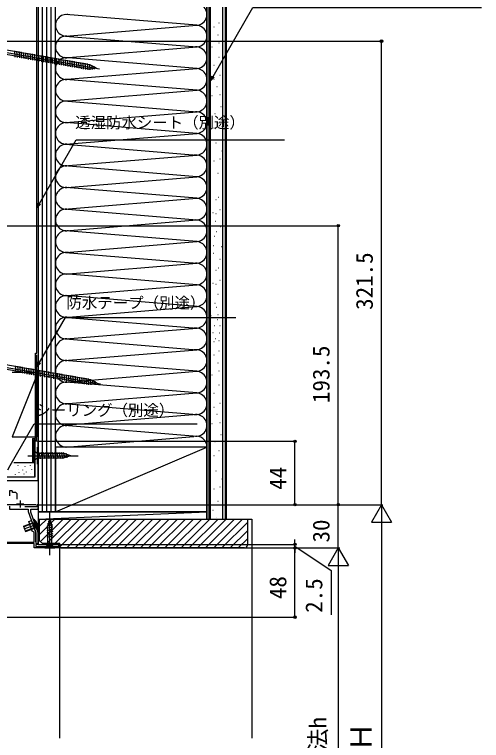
# Model space of a CAD drawing. Units: millimetres, scale not verified. Extents: x -700 to 700, y -1043 to 1038.
# Drawn here: x -159 to 164, y 233 to 736 of the extents above; entities that cross this region are included whole.
import ezdxf
from ezdxf.enums import TextEntityAlignment as Align

# ---------------------------------------------------------------- set-up
doc = ezdxf.new("R2010")
doc.units = ezdxf.units.MM
doc.header["$LTSCALE"] = 6
for name, color, linetype in [('0-2_YKK_11', 7, 'Continuous'), ('0-4_YKK_12', 2, 'Continuous'), ('0-5_YKK_13', 4, 'Continuous'), ('0-7_YKK_D', 6, 'Continuous'), ('0-9_YSS_K', 3, 'Continuous'), ('0-A_YSS_KE', 3, 'Continuous')]:
    doc.layers.add(name, color=color, linetype=linetype)
doc.styles.add('ＭＳ ゴシック', font='')
doc.styles.get('ＭＳ ゴシック').set_extended_font_data('MS Gothic')

msp = doc.modelspace()

# ---------------------------------------------------------------- linework, layer by layer
at = {"layer": '0-2_YKK_11'}
for p, q in [((-157.555, 400.252), (-157.555, 403.403)), ((-155.505, 399.503), (-155.505, 394.503)), ((-158.005, 397.003), (-153.005, 397.003))]:
    msp.add_line(p, q, dxfattribs=at)
for points in [[(-169.005, 407.103), (-166.705, 407.103), (-166.705, 409.103), (-170.305, 409.103), (-170.305, 413.203), (-143.005, 413.203), (-143.005, 424.203), (-143.305, 424.503), (-143.505, 424.703), (-143.505, 436.303), (-143.305, 436.503), (-143.005, 436.803), (-143.005, 440.503), (-145.305, 440.503), (-145.305, 415.503)], [(-145.305, 415.503), (-287.732, 415.503), (-345.005, 413.503), (-345.005, 388.503), (-343.605, 388.503), (-343.605, 398.503), (-333.805, 398.503), (-333.805, 365.203)], [(-159.155, 405.003), (-160.805, 405.003), (-160.805, 405.545), (-160.925, 405.728), (-161.105, 406.003), (-162.805, 406.003), (-162.805, 402.603)], [(-162.805, 395.503), (-162.805, 393.503), (-150.005, 393.503), (-150.005, 391.803), (-144.605, 376.967), (-144.605, 369.503), (-143.005, 369.503), (-143.005, 376.956), (-148.205, 391.243), (-148.205, 393.503), (-143.005, 393.503), (-143.005, 396.503), (-144.005, 396.503), (-144.005, 395.003), (-152.232, 395.003)], [(-182.505, 370.503), (-145.905, 370.503), (-145.905, 377.485), (-147.124, 378.053), (-149.587, 384.819), (-147.707, 385.503), (-144.905, 377.803), (-144.905, 371.161), (-144.785, 370.978), (-144.605, 370.703), (-144.605, 369.503), (-143.005, 369.503), (-143.005, 368.803), (-144.605, 368.803), (-144.605, 367.503), (-128.805, 367.503), (-128.805, 369.003), (-128.005, 369.003), (-128.005, 366.503), (-145.905, 366.503), (-145.905, 369.503), (-183.505, 369.503)]]:
    msp.add_lwpolyline(points, dxfattribs=at)
msp.add_arc((-159.155, 403.403), 1.6, 0.00001, 89.99999, dxfattribs=at)
at = {"layer": '0-4_YKK_12'}
for p, q in [((-143.005, 440.503), (-145.305, 440.503)), ((-145.305, 416.003), (-145.305, 440.503)), ((-143.005, 440.503), (-143.005, 369.003)), ((-143.005, 369.003), (-128.005, 369.003)), ((-128.005, 234.503), (-128.005, 369.003))]:
    msp.add_line(p, q, dxfattribs=at)
at = {"layer": '0-5_YKK_13'}
for p, q in [((-181.705, 713.145), (-100.524, 698.83)), ((-107.141, 701.52), (-166.157, 711.926)), ((-158.917, 706.994), (-159.296, 711.326)), ((-157.388, 706.725), (-157.767, 711.056)), ((-155.859, 706.455), (-156.238, 710.787)), ((-154.329, 706.185), (-154.708, 710.517)), ((-152.8, 705.916), (-153.179, 710.247)), ((-151.271, 705.646), (-151.65, 709.978)), ((-149.741, 705.376), (-150.12, 709.708)), ((-148.212, 705.107), (-148.591, 709.438)), ((-146.683, 704.837), (-147.062, 709.169)), ((-145.153, 704.567), (-145.532, 708.899)), ((-143.624, 704.298), (-144.003, 708.629)), ((-142.095, 704.028), (-142.474, 708.36)), ((-140.565, 703.758), (-140.944, 708.09)), ((-139.036, 703.489), (-139.415, 707.82)), ((-137.507, 703.219), (-137.886, 707.551)), ((-135.977, 702.949), (-136.356, 707.281)), ((-134.448, 702.68), (-134.827, 707.011)), ((-132.919, 702.41), (-133.298, 706.742)), ((-131.39, 702.14), (-131.768, 706.472)), ((-129.86, 701.871), (-130.239, 706.202)), ((-128.331, 701.601), (-128.71, 705.933)), ((-126.802, 701.331), (-127.181, 705.663)), ((-125.272, 701.062), (-125.651, 705.393)), ((-123.743, 700.792), (-124.122, 705.124)), ((-122.214, 700.522), (-122.593, 704.854)), ((-120.684, 700.253), (-121.063, 704.584)), ((-119.155, 699.983), (-119.534, 704.315)), ((-117.626, 699.713), (-118.005, 704.045)), ((-116.096, 699.444), (-116.475, 703.775)), ((-114.567, 699.174), (-114.946, 703.506)), ((-113.038, 698.904), (-113.417, 703.236)), ((-111.508, 698.635), (-111.887, 702.966)), ((-109.979, 698.365), (-110.358, 702.697)), ((-108.45, 698.095), (-108.829, 702.427)), ((-106.944, 698.093), (-107.299, 702.157)), ((-102.674, 699.209), (-107.141, 701.52)), ((-105.455, 698.289), (-105.729, 701.42)), ((-103.967, 698.485), (-104.152, 700.599)), ((-102.674, 699.209), (-107.662, 698.566)), ((-181.07, 494.641), (-99.888, 480.326)), ((-106.505, 483.016), (-165.522, 493.422)), ((-158.282, 488.49), (-158.661, 492.822)), ((-156.753, 488.221), (-157.132, 492.552)), ((-155.223, 487.951), (-155.602, 492.283)), ((-153.694, 487.681), (-154.073, 492.013)), ((-152.165, 487.412), (-152.544, 491.743)), ((-150.635, 487.142), (-151.014, 491.474)), ((-149.106, 486.872), (-149.485, 491.204)), ((-147.577, 486.603), (-147.956, 490.934)), ((-146.047, 486.333), (-146.426, 490.665)), ((-144.518, 486.063), (-144.897, 490.395)), ((-142.989, 485.794), (-143.368, 490.125)), ((-141.459, 485.524), (-141.838, 489.856)), ((-139.93, 485.254), (-140.309, 489.586)), ((-138.401, 484.985), (-138.78, 489.316)), ((-136.872, 484.715), (-137.25, 489.047)), ((-135.342, 484.445), (-135.721, 488.777)), ((-133.813, 484.176), (-134.192, 488.507)), ((-132.284, 483.906), (-132.663, 488.238)), ((-130.754, 483.636), (-131.133, 487.968)), ((-129.225, 483.367), (-129.604, 487.698)), ((-127.696, 483.097), (-128.075, 487.429)), ((-126.166, 482.827), (-126.545, 487.159)), ((-124.637, 482.558), (-125.016, 486.889)), ((-123.108, 482.288), (-123.487, 486.62)), ((-121.578, 482.018), (-121.957, 486.35)), ((-120.049, 481.749), (-120.428, 486.08)), ((-118.52, 481.479), (-118.899, 485.811)), ((-116.99, 481.209), (-117.369, 485.541)), ((-115.461, 480.94), (-115.84, 485.271)), ((-113.932, 480.67), (-114.311, 485.002)), ((-112.402, 480.4), (-112.781, 484.732)), ((-110.873, 480.131), (-111.252, 484.462)), ((-109.344, 479.861), (-109.723, 484.193)), ((-107.814, 479.591), (-108.193, 483.923)), ((-106.308, 479.589), (-106.664, 483.653)), ((-102.039, 480.705), (-107.026, 480.062)), ((-102.039, 480.705), (-106.505, 483.016)), ((-104.82, 479.785), (-105.094, 482.916)), ((-103.331, 479.981), (-103.516, 482.095)), ((-145.305, 433.603), (-145.305, 427.403)), ((-145.305, 433.603), (-143.755, 432.053)), ((-150.305, 430.503), (-115.305, 430.503)), ((-145.305, 427.403), (-143.755, 428.953)), ((-125.221, 432.053), (-143.755, 432.053)), ((-143.755, 432.053), (-143.755, 428.953)), ((-143.755, 428.953), (-125.221, 428.953)), ((-141.328, 428.403), (-142.454, 432.603)), ((-139.775, 428.403), (-140.901, 432.603)), ((-138.222, 428.403), (-139.348, 432.603)), ((-136.67, 428.403), (-137.795, 432.603)), ((-135.117, 428.403), (-136.242, 432.603)), ((-133.564, 428.403), (-134.689, 432.603)), ((-132.011, 428.403), (-133.136, 432.603)), ((-130.458, 428.403), (-131.583, 432.603)), ((-128.905, 428.403), (-130.03, 432.603)), ((-127.352, 428.403), (-128.477, 432.603)), ((-125.799, 428.403), (-126.924, 432.603)), ((-124.316, 428.662), (-125.372, 432.603)), ((-120.305, 430.503), (-125.221, 432.053)), ((-120.305, 430.503), (-125.221, 428.953)), ((-122.884, 429.113), (-123.697, 432.149)), ((-135.005, 361.503), (-135.005, 391.503)), ((-153.209, 381.603), (-146.632, 383.998)), ((-146.502, 383.641), (-153.08, 381.247)), ((-142.729, 383.29), (-153.008, 379.548)), ((-146.632, 383.998), (-145.854, 384.005)), ((-145.264, 380.239), (-146.632, 383.998)), ((-146.502, 383.641), (-145.763, 384.028)), ((-146.376, 386.219), (-145.753, 386.386)), ((-146.376, 386.219), (-143.64, 378.701)), ((-145.801, 383.39), (-145.982, 382.106)), ((-144.482, 384.78), (-145.801, 383.39)), ((-143.055, 378.974), (-145.753, 386.386)), ((-133.615, 383.924), (-136.651, 383.111)), ((-135.005, 386.503), (-136.555, 381.587)), ((-134.067, 385.356), (-136.116, 384.807)), ((-135.005, 386.503), (-133.455, 381.587)), ((-152.291, 379.81), (-152.76, 379.639)), ((-152.611, 379.959), (-152.44, 379.489)), ((-145.393, 380.595), (-151.971, 378.201)), ((-145.393, 380.595), (-144.579, 380.774)), ((-145.264, 380.239), (-144.663, 380.733)), ((-143.64, 378.701), (-143.055, 378.974)), ((-133.164, 382.492), (-137.105, 381.436)), ((-132.905, 381.009), (-137.105, 379.883)), ((-132.905, 379.456), (-137.105, 378.33)), ((-132.905, 377.903), (-137.105, 376.777)), ((-136.555, 381.587), (-136.555, 368.453)), ((-133.455, 368.453), (-133.455, 381.587)), ((-132.905, 376.35), (-137.105, 375.224)), ((-132.905, 374.797), (-137.105, 373.672)), ((-138.505, 366.503), (-136.555, 368.453)), ((-136.555, 368.453), (-133.455, 368.453)), ((-131.505, 366.503), (-133.455, 368.453)), ((-138.505, 366.503), (-131.505, 366.503))]:
    msp.add_line(p, q, dxfattribs=at)
for points in [[(-107.662, 698.566), (-166.678, 708.972), (-166.157, 711.926)], [(-107.026, 480.062), (-166.043, 490.468), (-165.522, 493.422)], [(-153.209, 381.603), (-151.841, 377.845), (-145.264, 380.239)], [(-143.114, 381.021), (-145.018, 381.238), (-145.982, 382.106)]]:
    msp.add_lwpolyline(points, dxfattribs=at)
for centre, radius, start, end in [((-145.856, 384.205), 0.2, 270.57815, 20), ((-152.525, 379.724), 9.5, 355.47227, 44.52773), ((-144.536, 380.578), 0.2, 20, 129.42185)]:
    msp.add_arc(centre, radius, start, end, dxfattribs=at)
at = {"layer": '0-7_YKK_D'}
for p, q in [((-172.305, 718.003), (95.995, 718.003)), ((94.995, 396.503), (94.995, 718.003)), ((-277.198, 590.002), (65.995, 590.002)), ((64.995, 396.503), (64.995, 590.002)), ((-143.155, 440.503), (35.995, 440.503)), ((34.995, 396.503), (34.995, 440.503)), ((-144.705, 396.503), (-521.004, 396.503)), ((-142.505, 396.503), (95.995, 396.503)), ((-142.505, 396.503), (35.995, 396.503)), ((-142.505, 396.503), (65.995, 396.503)), ((-142.305, 396.503), (95.995, 396.503)), ((-142.305, 396.503), (65.995, 396.503)), ((64.995, 366.503), (64.995, 396.503)), ((94.995, 396.503), (87.995, 384.379)), ((94.995, 396.503), (101.995, 384.379)), ((94.995, 396.503), (94.995, 372.254)), ((87.995, 384.379), (101.995, 384.379)), ((94.995, 382.503), (94.995, 90.503)), ((-127.305, 369.003), (35.995, 369.003)), ((34.995, 369.003), (34.995, 372.403)), ((34.995, 366.503), (34.995, 369.003)), ((34.995, 366.503), (34.995, 369.003)), ((-127.305, 366.503), (65.995, 366.503)), ((-127.305, 366.503), (35.995, 366.503)), ((-127.305, 366.503), (65.995, 366.503)), ((-127.305, 366.503), (35.995, 366.503)), ((34.995, 318.503), (34.995, 366.503)), ((34.995, 366.503), (34.995, 363.103)), ((64.995, 366.503), (57.995, 354.379)), ((64.995, 366.503), (71.995, 354.379)), ((64.995, 366.503), (64.995, 342.254)), ((57.995, 354.379), (71.995, 354.379)), ((64.995, 352.503), (64.995, 90.503)), ((-227.005, 318.503), (35.995, 318.503))]:
    msp.add_line(p, q, dxfattribs=at)
for points in [[(-23.507, 690.565), (-21.807, 693.51), (5.79, 741.309), (164.293, 741.309)], [(-21.018, 693.054), (-23.507, 690.565), (-22.596, 693.965)], [(-143.909, 602.357), (-142.209, 605.301), (-116.648, 649.574), (27.805, 649.574)], [(-141.42, 604.846), (-143.909, 602.357), (-142.998, 605.757)], [(-143.909, 492.09), (-142.209, 495.034), (-124.079, 526.435), (-5.925, 526.435)], [(-141.42, 494.579), (-143.909, 492.09), (-142.998, 495.49)], [(-164.094, 420.734), (-162.394, 423.678), (-145.758, 452.493), (-32.723, 452.493)], [(34.995, 367.753), (59.995, 350.816), (59.995, 320.18)]]:
    msp.add_lwpolyline(points, dxfattribs=at)
for centre in [(94.995, 718.003), (64.995, 590.002), (34.995, 440.503), (34.995, 396.503), (64.995, 396.503), (64.995, 396.503), (34.995, 369.003), (34.995, 366.503), (34.995, 366.503), (34.995, 318.503)]:
    msp.add_circle(centre, 0.85, dxfattribs=at)
at = {"layer": '0-9_YSS_K'}
for p, q in [((-140.005, 391.503), (-140.005, 861.436)), ((-137.005, 391.503), (-137.005, 861.436)), ((-134.005, 391.503), (-134.005, 861.436)), ((-131.006, 436.503), (-131.006, 861.436)), ((-26.006, 436.503), (-26.006, 861.436)), ((-24.507, 386.503), (-24.507, 861.436)), ((-15.007, 386.503), (-15.007, 861.436)), ((-12.507, 386.503), (-12.507, 861.436)), ((-33.125, 729.003), (-123.785, 736.495)), ((-17.74, 730.788), (-17.54, 730.788)), ((-123.812, 721.509), (-33.125, 729.003)), ((-21.236, 727.991), (-21.036, 727.991)), ((-124.094, 721.52), (-33.125, 714.003)), ((-18.439, 722.396), (-18.239, 722.396)), ((-17.74, 716.801), (-17.54, 716.801)), ((-121.974, 706.661), (-33.125, 714.003)), ((-22.635, 714.004), (-22.435, 714.004)), ((-33.125, 699.003), (-124.824, 706.58)), ((-17.74, 707.01), (-17.54, 707.01)), ((-21.236, 701.415), (-21.036, 701.415)), ((-122.974, 691.578), (-33.125, 699.003)), ((-33.125, 684.003), (-123.899, 691.504)), ((-21.295, 691.552), (-21.095, 691.552)), ((-17.04, 694.422), (-16.84, 694.422)), ((-19.197, 686.657), (-18.997, 686.657)), ((-121.941, 676.664), (-33.125, 684.003)), ((-22.693, 680.363), (-22.493, 680.363)), ((-17.098, 681.062), (-16.898, 681.062)), ((-122.561, 676.393), (-33.125, 669.003)), ((-16.399, 672.67), (-16.199, 672.67)), ((-123.812, 661.509), (-33.125, 669.003)), ((-20.595, 667.774), (-20.395, 667.774)), ((-33.125, 654.003), (-123.785, 661.495)), ((-17.798, 661.48), (-17.598, 661.48)), ((-21.295, 657.983), (-21.095, 657.983)), ((-123.812, 646.509), (-33.125, 654.003)), ((-124.094, 646.52), (-33.125, 639.003)), ((-19.896, 647.493), (-19.696, 647.493)), ((-15.7, 641.898), (-15.5, 641.898)), ((-121.974, 631.661), (-33.125, 639.003)), ((-21.295, 634.904), (-21.095, 634.904)), ((-17.098, 636.303), (-16.898, 636.303)), ((-33.125, 624.003), (-124.824, 631.58)), ((-18.497, 626.512), (-18.297, 626.512)), ((-122.974, 616.578), (-33.125, 624.003)), ((-33.125, 609.003), (-123.899, 616.504)), ((-18.193, 609.752), (-17.993, 609.752)), ((-18.193, 609.752), (-17.993, 609.752)), ((-121.941, 601.664), (-33.125, 609.003)), ((-19.887, 608.118), (-19.687, 608.118)), ((-19.887, 608.118), (-19.687, 608.118)), ((-122.561, 601.393), (-33.125, 594.003)), ((-17.04, 601.247), (-16.84, 601.247)), ((-17.04, 601.247), (-16.84, 601.247)), ((-21.936, 599.149), (-21.736, 599.149)), ((-21.936, 599.149), (-21.736, 599.149)), ((-19.856, 598.387), (-19.656, 598.387)), ((-19.856, 598.387), (-19.656, 598.387)), ((-123.812, 586.509), (-33.125, 594.003)), ((-20.272, 593.076), (-20.072, 593.076)), ((-16.529, 589.472), (-16.329, 589.472)), ((-33.125, 579.003), (-123.785, 586.495)), ((-19.301, 586.007), (-19.101, 586.007)), ((-20.835, 582.856), (-20.635, 582.856)), ((-123.812, 571.509), (-33.125, 579.003)), ((-21.784, 576.218), (-21.584, 576.218)), ((-16.252, 575.612), (-16.052, 575.612)), ((-124.094, 571.52), (-33.125, 564.003)), ((-21.519, 570.9), (-21.319, 570.9)), ((-121.974, 556.661), (-33.125, 564.003)), ((-17.042, 566.735), (-16.842, 566.735)), ((-19.887, 559.149), (-19.687, 559.149)), ((-18.193, 560.782), (-17.993, 560.782)), ((-33.125, 549.003), (-124.824, 556.58)), ((-122.974, 541.578), (-33.125, 549.003)), ((-21.936, 550.179), (-21.736, 550.179)), ((-19.856, 549.417), (-19.656, 549.417)), ((-17.04, 552.277), (-16.84, 552.277)), ((-33.125, 534.003), (-123.899, 541.504)), ((-18.439, 542.486), (-18.239, 542.486)), ((-121.941, 526.664), (-33.125, 534.003)), ((-20.537, 536.192), (-20.337, 536.192)), ((-19.717, 533.478), (-19.517, 533.478)), ((-122.561, 526.393), (-33.125, 519.003)), ((-23.334, 527.8), (-23.134, 527.8)), ((-18.608, 524.885), (-18.408, 524.885)), ((-18.439, 528.499), (-18.239, 528.499)), ((-123.812, 511.509), (-33.125, 519.003)), ((-21.103, 520.866), (-20.903, 520.866)), ((-17.04, 520.806), (-16.84, 520.806)), ((-21.936, 515.911), (-21.736, 515.911)), ((-17.361, 515.738), (-17.161, 515.738)), ((-124.094, 511.52), (-33.125, 504.003)), ((-21.236, 509.616), (-21.036, 509.616)), ((-20.272, 511.718), (-20.072, 511.718)), ((-17.74, 510.316), (-17.54, 510.316)), ((-121.974, 496.661), (-33.125, 504.003)), ((-21.236, 500.525), (-21.036, 500.525)), ((-17.74, 503.322), (-17.54, 503.322)), ((-33.125, 489.003), (-124.824, 496.58)), ((-18.439, 494.93), (-18.239, 494.93)), ((-161.005, 488.503), (-143.909, 488.503)), ((-143.005, 443.503), (-143.005, 488.503)), ((-122.974, 481.578), (-33.125, 489.003)), ((-17.74, 489.335), (-17.54, 489.335)), ((-143.909, 486.244), (-161.005, 443.503)), ((-22.635, 486.538), (-22.435, 486.538)), ((-33.125, 474.003), (-123.899, 481.504)), ((-17.74, 479.544), (-17.54, 479.544)), ((-121.941, 466.664), (-33.125, 474.003)), ((-21.236, 473.949), (-21.036, 473.949)), ((-122.561, 466.393), (-33.125, 459.003)), ((-21.295, 464.086), (-21.095, 464.086)), ((-17.04, 466.955), (-16.84, 466.955)), ((-33.125, 459.003), (-121.974, 451.661)), ((-19.197, 459.191), (-18.997, 459.191)), ((-17.098, 453.596), (-16.898, 453.596)), ((-121.974, 451.345), (-33.125, 444.003)), ((-22.693, 452.896), (-22.493, 452.896)), ((-161.005, 443.503), (-143.909, 443.503)), ((-123.812, 436.509), (-35.038, 443.845)), ((-16.399, 445.204), (-16.199, 445.204)), ((-20.595, 440.308), (-20.395, 440.308)), ((-131.005, 391.503), (-26.005, 436.503)), ((-17.798, 434.014), (-17.598, 434.014)), ((-21.295, 430.517), (-21.095, 430.517)), ((-145.305, 425.503), (-160.005, 425.503)), ((-156.838, 423.699), (-156.838, 423.899)), ((-148.322, 423.699), (-148.322, 423.899)), ((-156.504, 421.029), (-156.504, 421.229)), ((-156.17, 418.692), (-156.17, 418.892)), ((-153.711, 420.426), (-153.711, 420.626)), ((-152.164, 422.698), (-152.164, 422.898)), ((-151.163, 419.026), (-151.163, 419.226)), ((-148.656, 418.023), (-148.656, 418.223)), ((-147.491, 420.695), (-147.491, 420.895)), ((-143.005, 422.503), (-143.005, 416.766)), ((-19.896, 420.027), (-19.696, 420.027)), ((-158.679, 417.504), (-158.679, 417.704)), ((-152.75, 417.719), (-152.75, 417.919)), ((-15.7, 414.432), (-15.5, 414.432)), ((-17.098, 408.837), (-16.898, 408.837)), ((-21.295, 407.438), (-21.095, 407.438)), ((-18.497, 399.046), (-18.297, 399.046)), ((-143.005, 386.503), (-26.005, 391.503)), ((-143.005, 391.503), (-143.005, 386.503)), ((-21.994, 392.752), (-21.794, 392.752)), ((-19.732, 387.839), (-19.532, 387.839)), ((-143.005, 386.503), (-26.005, 386.503)), ((-142.005, 375.9), (-131.402, 386.503)), ((-142.005, 381.557), (-137.059, 386.503)), ((-141.375, 370.873), (-125.745, 386.503)), ((-137.088, 369.503), (-120.088, 386.503)), ((-131.431, 369.503), (-114.431, 386.503)), ((-128.005, 367.273), (-108.774, 386.503)), ((-123.118, 366.503), (-103.118, 386.503)), ((-117.461, 366.503), (-97.461, 386.503)), ((-111.804, 366.503), (-91.804, 386.503)), ((-106.147, 366.503), (-86.147, 386.503)), ((-100.49, 366.503), (-80.49, 386.503)), ((-94.833, 366.503), (-74.833, 386.503)), ((-89.176, 366.503), (-69.176, 386.503)), ((-83.52, 366.503), (-63.52, 386.503)), ((-77.863, 366.503), (-57.863, 386.503)), ((-72.206, 366.503), (-52.206, 386.503)), ((-66.549, 366.503), (-46.549, 386.503)), ((-60.892, 366.503), (-40.892, 386.503)), ((-55.235, 366.503), (-35.235, 386.503)), ((-49.579, 366.503), (-29.579, 386.503)), ((-43.922, 366.503), (-23.922, 386.503)), ((-38.265, 366.503), (-18.265, 386.503)), ((-32.608, 366.503), (-12.608, 386.503)), ((-26.951, 366.503), (-6.951, 386.503)), ((-21.294, 366.503), (-1.294, 386.503)), ((-15.637, 366.503), (1.995, 384.135)), ((1.995, 386.503), (4.995, 386.503)), ((4.995, 386.503), (4.995, 234.503)), ((-9.981, 366.503), (1.995, 378.479)), ((-4.324, 366.503), (1.995, 372.822))]:
    msp.add_line(p, q, dxfattribs=at)
for points in [[(-143.005, 861.436), (-143.005, 391.503), (-131.005, 391.503), (-131.005, 861.436)], [(-26.005, 386.503), (-26.005, 391.503), (-143.005, 391.503)]]:
    msp.add_lwpolyline(points, dxfattribs=at)
for centre, start, end in [((-33.506, 736.503), 258.21646, 101.78354), ((-123.506, 729.003), 92.71658, 281.78379), ((-123.506, 729.003), 78.21644, 87.28342), ((-33.506, 721.503), 258.21646, 101.78354), ((-123.506, 714.003), 78.21668, 281.78356), ((-33.506, 706.503), 258.21646, 101.78364), ((-123.506, 699.003), 78.21644, 281.78379), ((-33.506, 691.503), 258.21646, 101.78354), ((-123.506, 684.003), 78.21668, 281.78379), ((-33.506, 676.503), 258.21646, 101.78354), ((-123.506, 669.003), 78.21668, 281.78379), ((-33.506, 661.503), 258.21646, 101.78354), ((-123.506, 654.003), 92.71658, 281.78379), ((-123.506, 654.003), 78.21644, 87.28342), ((-33.506, 646.503), 258.21646, 101.78354), ((-123.506, 639.003), 78.21668, 281.78356), ((-33.506, 631.503), 258.21646, 101.78364), ((-123.506, 624.003), 78.21644, 281.78379), ((-33.506, 616.503), 258.21646, 101.78354), ((-123.506, 609.003), 78.21668, 281.78379), ((-33.506, 601.503), 258.21646, 101.78354), ((-123.506, 594.003), 78.21668, 281.78379), ((-33.506, 586.503), 258.21646, 101.78354), ((-123.506, 579.003), 92.71658, 281.78379), ((-123.506, 579.003), 78.21644, 87.28342), ((-33.506, 571.503), 258.21646, 101.78354), ((-123.506, 564.003), 78.21668, 281.78356), ((-33.506, 556.503), 258.21646, 101.78364), ((-123.506, 549.003), 78.21644, 281.78379), ((-33.506, 541.503), 258.21646, 101.78354), ((-123.506, 534.003), 78.21668, 281.78379), ((-33.506, 526.503), 258.21646, 101.78354), ((-123.506, 519.003), 78.21668, 281.78379), ((-33.506, 511.503), 258.21646, 101.78354), ((-123.506, 504.003), 78.21668, 281.78356), ((-33.506, 496.503), 258.21646, 101.78364), ((-123.506, 489.003), 78.21644, 281.78379), ((-33.506, 481.503), 258.21646, 101.78354), ((-123.506, 474.003), 78.21668, 281.78379), ((-33.506, 466.503), 258.21646, 101.78354), ((-123.506, 459.003), 78.21668, 281.78379), ((-33.506, 451.503), 258.21646, 101.78354), ((-123.506, 444.003), 78.21668, 281.78379), ((-33.506, 436.503), 0, 101.78354)]:
    msp.add_arc(centre, 7.5, start, end, dxfattribs=at)
at = {"layer": '0-A_YSS_KE'}
for p, q in [((-143.909, 501.503), (-143.909, 861.436)), ((-26.007, 861.436), (-26.007, 386.503)), ((-23.507, 386.503), (-23.507, 861.436)), ((-13.507, 861.436), (-13.507, 386.503)), ((-144.909, 501.503), (-143.909, 501.503)), ((-147.004, 442.503), (-147.004, 425.503)), ((-146.004, 441.503), (-146.004, 425.503)), ((-26.007, 386.503), (-13.507, 386.503))]:
    msp.add_line(p, q, dxfattribs=at)
for points in [[(-147.004, 442.503), (-144.909, 442.503), (-144.909, 501.503)], [(-146.004, 441.503), (-143.909, 441.503), (-143.909, 500.503)], [(-142.005, 386.503), (1.995, 386.503), (1.995, 368.503)], [(-0.005, 366.503), (-128.005, 366.503), (-128.005, 369.503), (-140.005, 369.503), (-142.005, 371.503), (-142.005, 386.503)]]:
    msp.add_lwpolyline(points, dxfattribs=at)
msp.add_lwpolyline([(-26.005, 391.503), (-26.005, 436.503), (-131.005, 436.503), (-131.005, 391.503)], close=True, dxfattribs=at)
msp.add_arc((-0.005, 368.503), 2, 270.00001, 359.99999, dxfattribs=at)

# ---------------------------------------------------------------- texts
at = {"layer": '0-7_YKK_D', "style": 'ＭＳ ゴシック'}
for s, p in [('透湿防水シート（別途）', (-117.422, 655.29)), ('防水テープ（別途）', (-123.436, 530.261)), ('シーリング（別途）', (-144.977, 455.786))]:
    msp.add_text(s, height=7.845, dxfattribs=at).set_placement(p, align=Align.BOTTOM_LEFT)
for s, height, p in [('321.5', 11.73, (92.495, 531.617)), ('193.5', 11.73, (62.495, 466.98)), ('44', 11.73, (32.495, 406.821)), ('30', 11.73, (62.495, 370.276)), ('48', 11.73, (32.495, 331.003)), ('2.5', 11.73, (57.495, 321.498)), ('内法基準寸法h', 11.73, (60.314, 145.23)), ('Ｈ', 14.66, (92.495, 225.367))]:
    msp.add_text(s, height=height, rotation=90, dxfattribs=at).set_placement(p, align=Align.BOTTOM_LEFT)

doc.saveas('drawing.dxf')
